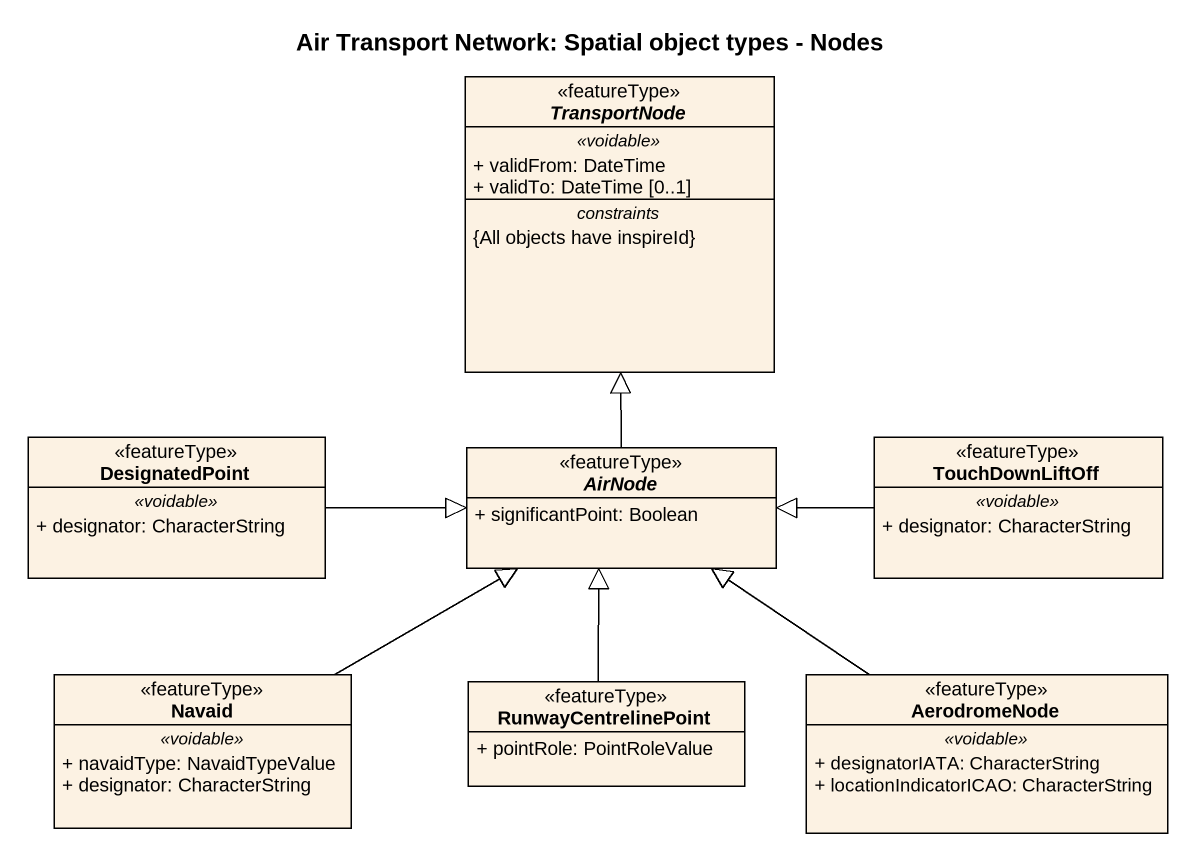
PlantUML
@startuml
title Air Transport Network: Spatial object types - Nodes
hide circle
hide empty members
skinparam classAttributeIconSize 0
abstract class TransportNode <<featureType>> {
  .. <<voidable>> ..
  + validFrom: DateTime
  + validTo: DateTime [0..1]
  -- constraints --
  {All objects have inspireId}
}
class DesignatedPoint <<featureType>> {
  .. <<voidable>> ..
  + designator: CharacterString
}
abstract class AirNode <<featureType>> {
  + significantPoint: Boolean
}
class TouchDownLiftOff <<featureType>> {
  .. <<voidable>> ..
  + designator: CharacterString
}
class Navaid <<featureType>> {
  .. <<voidable>> ..
  + navaidType: NavaidTypeValue
  + designator: CharacterString
}
class RunwayCentrelinePoint <<featureType>> {
  + pointRole: PointRoleValue
}
class AerodromeNode <<featureType>> {
  .. <<voidable>> ..
  + designatorIATA: CharacterString
  + locationIndicatorICAO: CharacterString
}
DesignatedPoint -right-|> AirNode
AirNode -up-|> TransportNode
TouchDownLiftOff -left-|> AirNode
Navaid -right-|> AirNode
RunwayCentrelinePoint -up-|> AirNode
AerodromeNode -up-|> AirNode
@enduml
